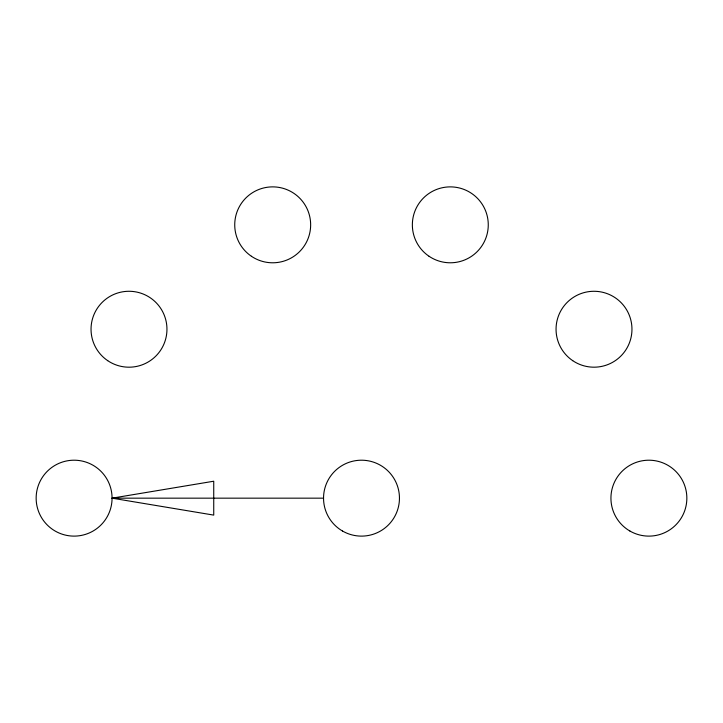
<?xml version="1.0" encoding="UTF-8"?>
<svg xmlns="http://www.w3.org/2000/svg" width="723" height="723" viewBox="0 0 723 723"><rect width="100%" height="100%" fill="white"/><g stroke="black" fill="none" stroke-linecap="round" stroke-linejoin="round"><path stroke-width="1.08" d="M112.065 498.165L213.737 481.22L213.737 515.11L112.065 498.165A37.958 37.958 0 0 0 55.129 465.287A37.958 37.958 0 0 0 55.129 531.034A37.958 37.958 0 0 0 112.065 498.165L323.543 498.165M629.914 531.034A37.958 37.958 0 0 0 686.85 498.165A37.958 37.958 0 0 0 629.914 465.287A37.958 37.958 0 0 0 629.914 531.034M572.733 360.669A37.958 37.958 0 0 0 631.866 331.947A37.958 37.958 0 0 0 577.424 295.092A37.958 37.958 0 0 0 572.733 360.669M429.037 256.267A37.958 37.958 0 0 0 488.17 227.546A37.958 37.958 0 0 0 433.728 190.691A37.958 37.958 0 0 0 429.037 256.267M251.414 256.267A37.958 37.958 0 0 0 310.556 227.546A37.958 37.958 0 0 0 256.105 190.691A37.958 37.958 0 0 0 251.414 256.267M107.718 360.669A37.958 37.958 0 0 0 166.859 331.947A37.958 37.958 0 0 0 112.408 295.092A37.958 37.958 0 0 0 107.718 360.669M342.521 531.034A37.958 37.958 0 0 0 399.458 498.165A37.958 37.958 0 0 0 342.521 465.287A37.958 37.958 0 0 0 342.521 531.034"/></g></svg>
